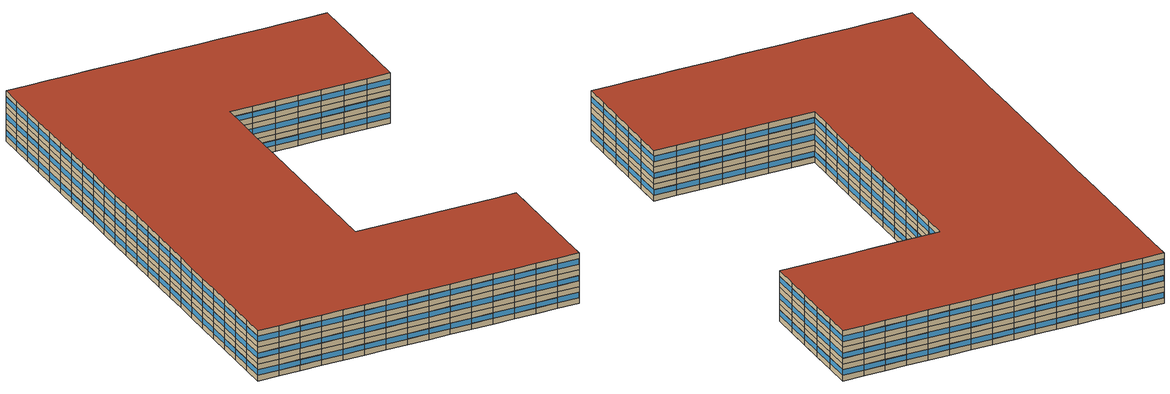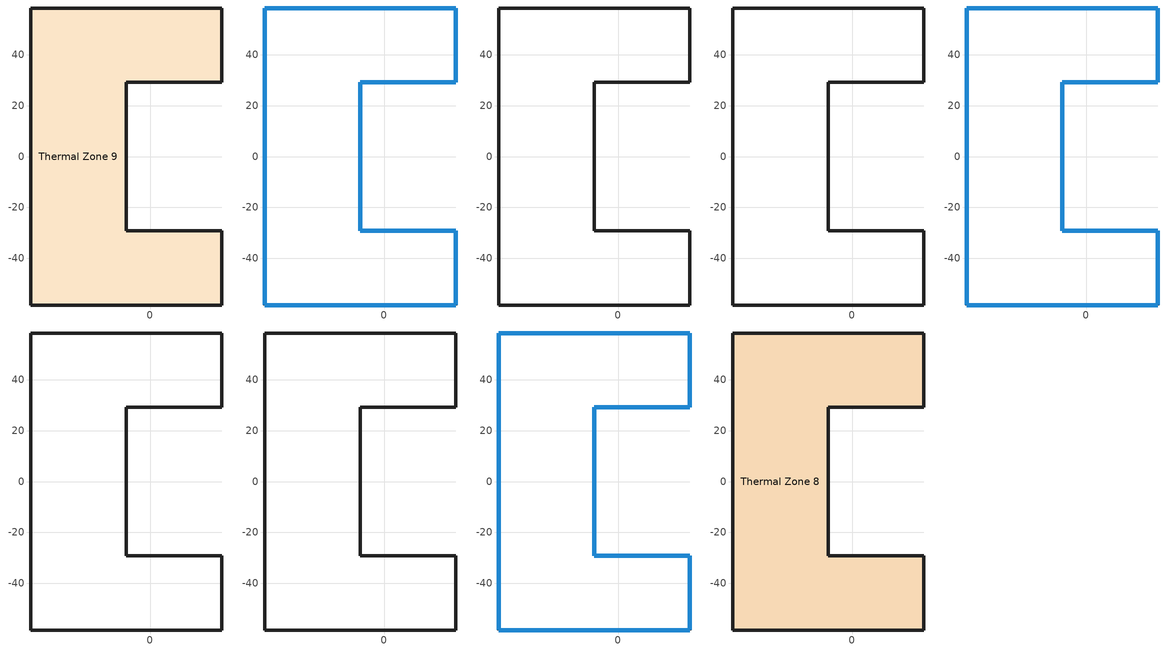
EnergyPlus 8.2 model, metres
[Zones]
Thermal Zone 9
 floor ground (ASHRAE 90.1-2004 ExtWall Mass ClimateZone 6): 28.23,58.52 28.23,52.67 28.23,46.82 28.23,40.96 28.23,35.11 28.23,29.26 22.85,29.26 17.48,29.26 12.1,29.26 6.72,29.26 1.34,29.26 -4.03,29.26 -9.41,29.26 -9.41,23.94 -9.41,18.62 -9.41,13.3 -9.41,7.98 -9.41,2.66 -9.41,-2.66 -9.41,-7.98 -9.41,-13.3 -9.41,-18.62 -9.41,-23.94 -9.41,-29.26 -4.03,-29.26 1.34,-29.26 6.72,-29.26 12.1,-29.26 17.48,-29.26 22.85,-29.26 28.23,-29.26 28.23,-35.11 28.23,-40.96 28.23,-46.82 28.23,-52.67 28.23,-58.52 23.21,-58.52 18.19,-58.52 13.17,-58.52 8.16,-58.52 3.14,-58.52 -1.88,-58.52 -6.9,-58.52 -11.92,-58.52 -16.94,-58.52 -21.96,-58.52 -26.98,-58.52 -31.99,-58.52 -37.01,-58.52 -42.03,-58.52 -47.05,-58.52 -47.05,-53.43 -47.05,-48.34 -47.05,-43.25 -47.05,-38.17 -47.05,-33.08 -47.05,-27.99 -47.05,-22.9 -47.05,-17.81 -47.05,-12.72 -47.05,-7.63 -47.05,-2.54 -47.05,2.54 -47.05,7.63 -47.05,12.72 -47.05,17.81 -47.05,22.9 -47.05,27.99 -47.05,33.08 -47.05,38.17 -47.05,43.25 -47.05,48.34 -47.05,53.43 -47.05,58.52 -42.03,58.52 -37.01,58.52 -31.99,58.52 -26.98,58.52 -21.96,58.52 -16.94,58.52 -11.92,58.52 -6.9,58.52 -1.88,58.52 3.14,58.52 8.16,58.52 13.17,58.52 18.19,58.52 23.21,58.52 z0
 wall outside (ASHRAE 90.1-2004 ExtWall Mass ClimateZone 6): 6.72,29.26 12.1,29.26 17.48,29.26 22.85,29.26 28.23,29.26 28.23,35.11 28.23,40.96 28.23,46.82 28.23,52.67 28.23,58.52 23.21,58.52 18.19,58.52 13.17,58.52 8.16,58.52 3.14,58.52 -1.88,58.52 -6.9,58.52 -11.92,58.52 -16.94,58.52 -21.96,58.52 -26.98,58.52 -31.99,58.52 -37.01,58.52 -42.03,58.52 -47.05,58.52 -47.05,53.43 -47.05,48.34 -47.05,43.25 -47.05,38.17 -47.05,33.08 -47.05,27.99 -47.05,22.9 -47.05,17.81 -47.05,12.72 -47.05,7.63 -47.05,2.54 -47.05,-2.54 -47.05,-7.63 -47.05,-12.72 -47.05,-17.81 -47.05,-22.9 -47.05,-27.99 -47.05,-33.08 -47.05,-38.17 -47.05,-43.25 -47.05,-48.34 -47.05,-53.43 -47.05,-58.52 -42.03,-58.52 -37.01,-58.52 -31.99,-58.52 -26.98,-58.52 -21.96,-58.52 -16.94,-58.52 -11.92,-58.52 -6.9,-58.52 -1.88,-58.52 3.14,-58.52 8.16,-58.52 13.17,-58.52 18.19,-58.52 23.21,-58.52 28.23,-58.52 28.23,-52.67 28.23,-46.82 28.23,-40.96 28.23,-35.11 28.23,-29.26 22.85,-29.26 17.48,-29.26 12.1,-29.26 6.72,-29.26 1.34,-29.26 -4.03,-29.26 -9.41,-29.26 -9.41,-23.94 -9.41,-18.62 -9.41,-13.3 -9.41,-7.98 -9.41,-2.66 -9.41,2.66 -9.41,7.98 -9.41,13.3 -9.41,18.62 -9.41,23.94 -9.41,29.26 -4.03,29.26 1.34,29.26 6.72,29.26 z0:1.34
Thermal Zone 2
 wall outside (ASHRAE 90.1-2004 ExtWall Mass ClimateZone 6): 6.72,29.26 12.1,29.26 17.48,29.26 22.85,29.26 28.23,29.26 28.23,35.11 28.23,40.96 28.23,46.82 28.23,52.67 28.23,58.52 23.21,58.52 18.19,58.52 13.17,58.52 8.16,58.52 3.14,58.52 -1.88,58.52 -6.9,58.52 -11.92,58.52 -16.94,58.52 -21.96,58.52 -26.98,58.52 -31.99,58.52 -37.01,58.52 -42.03,58.52 -47.05,58.52 -47.05,53.43 -47.05,48.34 -47.05,43.25 -47.05,38.17 -47.05,33.08 -47.05,27.99 -47.05,22.9 -47.05,17.81 -47.05,12.72 -47.05,7.63 -47.05,2.54 -47.05,-2.54 -47.05,-7.63 -47.05,-12.72 -47.05,-17.81 -47.05,-22.9 -47.05,-27.99 -47.05,-33.08 -47.05,-38.17 -47.05,-43.25 -47.05,-48.34 -47.05,-53.43 -47.05,-58.52 -42.03,-58.52 -37.01,-58.52 -31.99,-58.52 -26.98,-58.52 -21.96,-58.52 -16.94,-58.52 -11.92,-58.52 -6.9,-58.52 -1.88,-58.52 3.14,-58.52 8.16,-58.52 13.17,-58.52 18.19,-58.52 23.21,-58.52 28.23,-58.52 28.23,-52.67 28.23,-46.82 28.23,-40.96 28.23,-35.11 28.23,-29.26 22.85,-29.26 17.48,-29.26 12.1,-29.26 6.72,-29.26 1.34,-29.26 -4.03,-29.26 -9.41,-29.26 -9.41,-23.94 -9.41,-18.62 -9.41,-13.3 -9.41,-7.98 -9.41,-2.66 -9.41,2.66 -9.41,7.98 -9.41,13.3 -9.41,18.62 -9.41,23.94 -9.41,29.26 -4.03,29.26 1.34,29.26 6.72,29.26 z1.34:2.66
 window (ASHRAE 90.1-2004 ExtWindow ClimateZone 4-6): 6.75,29.26 12.07,29.26 / 1.37,29.26 6.7,29.26 / -4.01,29.26 1.32,29.26 / -9.38,29.26 -4.06,29.26 / -9.41,23.97 -9.41,29.23 / -9.41,18.65 -9.41,23.91 / -9.41,13.33 -9.41,18.59 / -9.41,8.01 -9.41,13.27 / -9.41,2.69 -9.41,7.95 / -9.41,-2.63 -9.41,2.63 / -9.41,-7.95 -9.41,-2.69 / -9.41,-13.27 -9.41,-8.01 / -9.41,-18.59 -9.41,-13.33 / -9.41,-23.91 -9.41,-18.65 / -9.41,-29.23 -9.41,-23.97 / -4.06,-29.26 -9.38,-29.26 / 1.32,-29.26 -4.01,-29.26 / 6.7,-29.26 1.37,-29.26 / 12.07,-29.26 6.75,-29.26 / 17.45,-29.26 12.12,-29.26 / 22.83,-29.26 17.5,-29.26 / 28.2,-29.26 22.88,-29.26 / 28.23,-35.09 28.23,-29.29 / 28.23,-40.94 28.23,-35.14 / 28.23,-46.79 28.23,-40.99 / 28.23,-52.64 28.23,-46.84 / 28.23,-58.49 28.23,-52.69 / 23.24,-58.52 28.2,-58.52 / 18.22,-58.52 23.19,-58.52 / 13.2,-58.52 18.17,-58.52 / 8.18,-58.52 13.15,-58.52 / 3.16,-58.52 8.13,-58.52 / -1.86,-58.52 3.11,-58.52 / -6.88,-58.52 -1.91,-58.52 / -11.89,-58.52 -6.93,-58.52 / -16.91,-58.52 -11.94,-58.52 / -21.93,-58.52 -16.96,-58.52 / -26.95,-58.52 -21.98,-58.52 / -31.97,-58.52 -27,-58.52 / -36.99,-58.52 -32.02,-58.52 / -42.01,-58.52 -37.04,-58.52 / -47.02,-58.52 -42.06,-58.52 / -47.05,-53.46 -47.05,-58.49 / -47.05,-48.37 -47.05,-53.41 / -47.05,-43.28 -47.05,-48.32 / -47.05,-38.19 -47.05,-43.23 / -47.05,-33.1 -47.05,-38.14 / -47.05,-28.01 -47.05,-33.05 / -47.05,-22.92 -47.05,-27.96 / -47.05,-17.84 -47.05,-22.87 / -47.05,-12.75 -47.05,-17.79 / -47.05,-7.66 -47.05,-12.7 / -47.05,-2.57 -47.05,-7.61 / -47.05,2.52 -47.05,-2.52 / -47.05,7.61 -47.05,2.57 / -47.05,12.7 -47.05,7.66 / -47.05,17.79 -47.05,12.75 / -47.05,22.87 -47.05,17.84 / -47.05,27.96 -47.05,22.92 / -47.05,33.05 -47.05,28.01 / -47.05,38.14 -47.05,33.1 / -47.05,43.23 -47.05,38.19 / -47.05,48.32 -47.05,43.28 / -47.05,53.41 -47.05,48.37 / -47.05,58.49 -47.05,53.46 / -42.06,58.52 -47.02,58.52 / -37.04,58.52 -42.01,58.52 / -32.02,58.52 -36.99,58.52 / -27,58.52 -31.97,58.52 / -21.98,58.52 -26.95,58.52 / -16.96,58.52 -21.93,58.52 / -11.94,58.52 -16.91,58.52 / -6.93,58.52 -11.89,58.52 / -1.91,58.52 -6.88,58.52 / 3.11,58.52 -1.86,58.52 / 8.13,58.52 3.16,58.52 / 13.15,58.52 8.18,58.52 / 18.17,58.52 13.2,58.52 / 23.19,58.52 18.22,58.52 / 28.2,58.52 23.24,58.52 / 28.23,52.69 28.23,58.49 / 28.23,46.84 28.23,52.64 / 28.23,40.99 28.23,46.79 / 28.23,35.14 28.23,40.94 / 28.23,29.29 28.23,35.09 / 22.88,29.26 28.2,29.26 / 17.5,29.26 22.83,29.26 / 12.12,29.26 17.45,29.26 z1.37:2.62
Thermal Zone 4
 wall outside (ASHRAE 90.1-2004 ExtWall Mass ClimateZone 6): 28.23,52.67 28.23,58.52 23.21,58.52 18.19,58.52 13.17,58.52 8.16,58.52 3.14,58.52 -1.88,58.52 -6.9,58.52 -11.92,58.52 -16.94,58.52 -21.96,58.52 -26.98,58.52 -31.99,58.52 -37.01,58.52 -42.03,58.52 -47.05,58.52 -47.05,53.43 -47.05,48.34 -47.05,43.25 -47.05,38.17 -47.05,33.08 -47.05,27.99 -47.05,22.9 -47.05,17.81 -47.05,12.72 -47.05,7.63 -47.05,2.54 -47.05,-2.54 -47.05,-7.63 -47.05,-12.72 -47.05,-17.81 -47.05,-22.9 -47.05,-27.99 -47.05,-33.08 -47.05,-38.17 -47.05,-43.25 -47.05,-48.34 -47.05,-53.43 -47.05,-58.52 -42.03,-58.52 -37.01,-58.52 -31.99,-58.52 -26.98,-58.52 -21.96,-58.52 -16.94,-58.52 -11.92,-58.52 -6.9,-58.52 -1.88,-58.52 3.14,-58.52 8.16,-58.52 13.17,-58.52 18.19,-58.52 23.21,-58.52 28.23,-58.52 28.23,-52.67 28.23,-46.82 28.23,-40.96 28.23,-35.11 28.23,-29.26 22.85,-29.26 17.48,-29.26 12.1,-29.26 6.72,-29.26 1.34,-29.26 -4.03,-29.26 -9.41,-29.26 -9.41,-23.94 -9.41,-18.62 -9.41,-13.3 -9.41,-7.98 -9.41,-2.66 -9.41,2.66 -9.41,7.98 -9.41,13.3 -9.41,18.62 -9.41,23.94 -9.41,29.26 -4.03,29.26 1.34,29.26 6.72,29.26 12.1,29.26 17.48,29.26 22.85,29.26 28.23,29.26 28.23,35.11 28.23,40.96 28.23,46.82 28.23,52.67 z2.66:4
Thermal Zone 6
 wall outside (ASHRAE 90.1-2004 ExtWall Mass ClimateZone 6): 28.23,52.67 28.23,58.52 23.21,58.52 18.19,58.52 13.17,58.52 8.16,58.52 3.14,58.52 -1.88,58.52 -6.9,58.52 -11.92,58.52 -16.94,58.52 -21.96,58.52 -26.98,58.52 -31.99,58.52 -37.01,58.52 -42.03,58.52 -47.05,58.52 -47.05,53.43 -47.05,48.34 -47.05,43.25 -47.05,38.17 -47.05,33.08 -47.05,27.99 -47.05,22.9 -47.05,17.81 -47.05,12.72 -47.05,7.63 -47.05,2.54 -47.05,-2.54 -47.05,-7.63 -47.05,-12.72 -47.05,-17.81 -47.05,-22.9 -47.05,-27.99 -47.05,-33.08 -47.05,-38.17 -47.05,-43.25 -47.05,-48.34 -47.05,-53.43 -47.05,-58.52 -42.03,-58.52 -37.01,-58.52 -31.99,-58.52 -26.98,-58.52 -21.96,-58.52 -16.94,-58.52 -11.92,-58.52 -6.9,-58.52 -1.88,-58.52 3.14,-58.52 8.16,-58.52 13.17,-58.52 18.19,-58.52 23.21,-58.52 28.23,-58.52 28.23,-52.67 28.23,-46.82 28.23,-40.96 28.23,-35.11 28.23,-29.26 22.85,-29.26 17.48,-29.26 12.1,-29.26 6.72,-29.26 1.34,-29.26 -4.03,-29.26 -9.41,-29.26 -9.41,-23.94 -9.41,-18.62 -9.41,-13.3 -9.41,-7.98 -9.41,-2.66 -9.41,2.66 -9.41,7.98 -9.41,13.3 -9.41,18.62 -9.41,23.94 -9.41,29.26 -4.03,29.26 1.34,29.26 6.72,29.26 12.1,29.26 17.48,29.26 22.85,29.26 28.23,29.26 28.23,35.11 28.23,40.96 28.23,46.82 28.23,52.67 z4:5.34
Thermal Zone 7
 wall outside (ASHRAE 90.1-2004 ExtWall Mass ClimateZone 6): 28.23,52.67 28.23,58.52 23.21,58.52 18.19,58.52 13.17,58.52 8.16,58.52 3.14,58.52 -1.88,58.52 -6.9,58.52 -11.92,58.52 -16.94,58.52 -21.96,58.52 -26.98,58.52 -31.99,58.52 -37.01,58.52 -42.03,58.52 -47.05,58.52 -47.05,53.43 -47.05,48.34 -47.05,43.25 -47.05,38.17 -47.05,33.08 -47.05,27.99 -47.05,22.9 -47.05,17.81 -47.05,12.72 -47.05,7.63 -47.05,2.54 -47.05,-2.54 -47.05,-7.63 -47.05,-12.72 -47.05,-17.81 -47.05,-22.9 -47.05,-27.99 -47.05,-33.08 -47.05,-38.17 -47.05,-43.25 -47.05,-48.34 -47.05,-53.43 -47.05,-58.52 -42.03,-58.52 -37.01,-58.52 -31.99,-58.52 -26.98,-58.52 -21.96,-58.52 -16.94,-58.52 -11.92,-58.52 -6.9,-58.52 -1.88,-58.52 3.14,-58.52 8.16,-58.52 13.17,-58.52 18.19,-58.52 23.21,-58.52 28.23,-58.52 28.23,-52.67 28.23,-46.82 28.23,-40.96 28.23,-35.11 28.23,-29.26 22.85,-29.26 17.48,-29.26 12.1,-29.26 6.72,-29.26 1.34,-29.26 -4.03,-29.26 -9.41,-29.26 -9.41,-23.94 -9.41,-18.62 -9.41,-13.3 -9.41,-7.98 -9.41,-2.66 -9.41,2.66 -9.41,7.98 -9.41,13.3 -9.41,18.62 -9.41,23.94 -9.41,29.26 -4.03,29.26 1.34,29.26 6.72,29.26 12.1,29.26 17.48,29.26 22.85,29.26 28.23,29.26 28.23,35.11 28.23,40.96 28.23,46.82 28.23,52.67 z5.34:6.66
 window (ASHRAE 90.1-2004 ExtWindow ClimateZone 4-6): 28.23,52.69 28.23,58.49 / 28.23,46.84 28.23,52.64 / 28.23,40.99 28.23,46.79 / 28.23,35.14 28.23,40.94 / 28.23,29.29 28.23,35.09 / 22.88,29.26 28.2,29.26 / 17.5,29.26 22.83,29.26 / 12.12,29.26 17.45,29.26 / 6.75,29.26 12.07,29.26 / 1.37,29.26 6.7,29.26 / -4.01,29.26 1.32,29.26 / -9.38,29.26 -4.06,29.26 / -9.41,23.97 -9.41,29.23 / -9.41,18.65 -9.41,23.91 / -9.41,13.33 -9.41,18.59 / -9.41,8.01 -9.41,13.27 / -9.41,2.69 -9.41,7.95 / -9.41,-2.63 -9.41,2.63 / -9.41,-7.95 -9.41,-2.69 / -9.41,-13.27 -9.41,-8.01 / -9.41,-18.59 -9.41,-13.33 / -9.41,-23.91 -9.41,-18.65 / -9.41,-29.23 -9.41,-23.97 / -4.06,-29.26 -9.38,-29.26 / 1.32,-29.26 -4.01,-29.26 / 6.7,-29.26 1.37,-29.26 / 12.07,-29.26 6.75,-29.26 / 17.45,-29.26 12.12,-29.26 / 22.83,-29.26 17.5,-29.26 / 28.2,-29.26 22.88,-29.26 / 28.23,-35.09 28.23,-29.29 / 28.23,-40.94 28.23,-35.14 / 28.23,-46.79 28.23,-40.99 / 28.23,-52.64 28.23,-46.84 / 28.23,-58.49 28.23,-52.69 / 23.24,-58.52 28.2,-58.52 / 18.22,-58.52 23.19,-58.52 / 13.2,-58.52 18.17,-58.52 / 8.18,-58.52 13.15,-58.52 / 3.16,-58.52 8.13,-58.52 / -1.86,-58.52 3.11,-58.52 / -6.88,-58.52 -1.91,-58.52 / -11.89,-58.52 -6.93,-58.52 / -16.91,-58.52 -11.94,-58.52 / -21.93,-58.52 -16.96,-58.52 / -26.95,-58.52 -21.98,-58.52 / -31.97,-58.52 -27,-58.52 / -36.99,-58.52 -32.02,-58.52 / -42.01,-58.52 -37.04,-58.52 / -47.02,-58.52 -42.06,-58.52 / -47.05,-53.46 -47.05,-58.49 / -47.05,-48.37 -47.05,-53.41 / -47.05,-43.28 -47.05,-48.32 / -47.05,-38.19 -47.05,-43.23 / -47.05,-33.1 -47.05,-38.14 / -47.05,-28.01 -47.05,-33.05 / -47.05,-22.92 -47.05,-27.96 / -47.05,-17.84 -47.05,-22.87 / -47.05,-12.75 -47.05,-17.79 / -47.05,-7.66 -47.05,-12.7 / -47.05,-2.57 -47.05,-7.61 / -47.05,2.52 -47.05,-2.52 / -47.05,7.61 -47.05,2.57 / -47.05,12.7 -47.05,7.66 / -47.05,17.79 -47.05,12.75 / -47.05,22.87 -47.05,17.84 / -47.05,27.96 -47.05,22.92 / -47.05,33.05 -47.05,28.01 / -47.05,38.14 -47.05,33.1 / -47.05,43.23 -47.05,38.19 / -47.05,48.32 -47.05,43.28 / -47.05,53.41 -47.05,48.37 / -47.05,58.49 -47.05,53.46 / -42.06,58.52 -47.02,58.52 / -37.04,58.52 -42.01,58.52 / -32.02,58.52 -36.99,58.52 / -27,58.52 -31.97,58.52 / -21.98,58.52 -26.95,58.52 / -16.96,58.52 -21.93,58.52 / -11.94,58.52 -16.91,58.52 / -6.93,58.52 -11.89,58.52 / -1.91,58.52 -6.88,58.52 / 3.11,58.52 -1.86,58.52 / 8.13,58.52 3.16,58.52 / 13.15,58.52 8.18,58.52 / 18.17,58.52 13.2,58.52 / 23.19,58.52 18.22,58.52 / 28.2,58.52 23.24,58.52 z5.37:6.62
Thermal Zone 3
 wall outside (ASHRAE 90.1-2004 ExtWall Mass ClimateZone 6): 28.23,52.67 28.23,58.52 23.21,58.52 18.19,58.52 13.17,58.52 8.16,58.52 3.14,58.52 -1.88,58.52 -6.9,58.52 -11.92,58.52 -16.94,58.52 -21.96,58.52 -26.98,58.52 -31.99,58.52 -37.01,58.52 -42.03,58.52 -47.05,58.52 -47.05,53.43 -47.05,48.34 -47.05,43.25 -47.05,38.17 -47.05,33.08 -47.05,27.99 -47.05,22.9 -47.05,17.81 -47.05,12.72 -47.05,7.63 -47.05,2.54 -47.05,-2.54 -47.05,-7.63 -47.05,-12.72 -47.05,-17.81 -47.05,-22.9 -47.05,-27.99 -47.05,-33.08 -47.05,-38.17 -47.05,-43.25 -47.05,-48.34 -47.05,-53.43 -47.05,-58.52 -42.03,-58.52 -37.01,-58.52 -31.99,-58.52 -26.98,-58.52 -21.96,-58.52 -16.94,-58.52 -11.92,-58.52 -6.9,-58.52 -1.88,-58.52 3.14,-58.52 8.16,-58.52 13.17,-58.52 18.19,-58.52 23.21,-58.52 28.23,-58.52 28.23,-52.67 28.23,-46.82 28.23,-40.96 28.23,-35.11 28.23,-29.26 22.85,-29.26 17.48,-29.26 12.1,-29.26 6.72,-29.26 1.34,-29.26 -4.03,-29.26 -9.41,-29.26 -9.41,-23.94 -9.41,-18.62 -9.41,-13.3 -9.41,-7.98 -9.41,-2.66 -9.41,2.66 -9.41,7.98 -9.41,13.3 -9.41,18.62 -9.41,23.94 -9.41,29.26 -4.03,29.26 1.34,29.26 6.72,29.26 12.1,29.26 17.48,29.26 22.85,29.26 28.23,29.26 28.23,35.11 28.23,40.96 28.23,46.82 28.23,52.67 z6.66:8
Thermal Zone 5
 wall outside (ASHRAE 90.1-2004 ExtWall Mass ClimateZone 6): 28.23,52.67 28.23,58.52 23.21,58.52 18.19,58.52 13.17,58.52 8.16,58.52 3.14,58.52 -1.88,58.52 -6.9,58.52 -11.92,58.52 -16.94,58.52 -21.96,58.52 -26.98,58.52 -31.99,58.52 -37.01,58.52 -42.03,58.52 -47.05,58.52 -47.05,53.43 -47.05,48.34 -47.05,43.25 -47.05,38.17 -47.05,33.08 -47.05,27.99 -47.05,22.9 -47.05,17.81 -47.05,12.72 -47.05,7.63 -47.05,2.54 -47.05,-2.54 -47.05,-7.63 -47.05,-12.72 -47.05,-17.81 -47.05,-22.9 -47.05,-27.99 -47.05,-33.08 -47.05,-38.17 -47.05,-43.25 -47.05,-48.34 -47.05,-53.43 -47.05,-58.52 -42.03,-58.52 -37.01,-58.52 -31.99,-58.52 -26.98,-58.52 -21.96,-58.52 -16.94,-58.52 -11.92,-58.52 -6.9,-58.52 -1.88,-58.52 3.14,-58.52 8.16,-58.52 13.17,-58.52 18.19,-58.52 23.21,-58.52 28.23,-58.52 28.23,-52.67 28.23,-46.82 28.23,-40.96 28.23,-35.11 28.23,-29.26 22.85,-29.26 17.48,-29.26 12.1,-29.26 6.72,-29.26 1.34,-29.26 -4.03,-29.26 -9.41,-29.26 -9.41,-23.94 -9.41,-18.62 -9.41,-13.3 -9.41,-7.98 -9.41,-2.66 -9.41,2.66 -9.41,7.98 -9.41,13.3 -9.41,18.62 -9.41,23.94 -9.41,29.26 -4.03,29.26 1.34,29.26 6.72,29.26 12.1,29.26 17.48,29.26 22.85,29.26 28.23,29.26 28.23,35.11 28.23,40.96 28.23,46.82 28.23,52.67 z8:9.34
Thermal Zone 1
 wall outside (ASHRAE 90.1-2004 ExtWall Mass ClimateZone 6): 28.23,52.67 28.23,58.52 23.21,58.52 18.19,58.52 13.17,58.52 8.16,58.52 3.14,58.52 -1.88,58.52 -6.9,58.52 -11.92,58.52 -16.94,58.52 -21.96,58.52 -26.98,58.52 -31.99,58.52 -37.01,58.52 -42.03,58.52 -47.05,58.52 -47.05,53.43 -47.05,48.34 -47.05,43.25 -47.05,38.17 -47.05,33.08 -47.05,27.99 -47.05,22.9 -47.05,17.81 -47.05,12.72 -47.05,7.63 -47.05,2.54 -47.05,-2.54 -47.05,-7.63 -47.05,-12.72 -47.05,-17.81 -47.05,-22.9 -47.05,-27.99 -47.05,-33.08 -47.05,-38.17 -47.05,-43.25 -47.05,-48.34 -47.05,-53.43 -47.05,-58.52 -42.03,-58.52 -37.01,-58.52 -31.99,-58.52 -26.98,-58.52 -21.96,-58.52 -16.94,-58.52 -11.92,-58.52 -6.9,-58.52 -1.88,-58.52 3.14,-58.52 8.16,-58.52 13.17,-58.52 18.19,-58.52 23.21,-58.52 28.23,-58.52 28.23,-52.67 28.23,-46.82 28.23,-40.96 28.23,-35.11 28.23,-29.26 22.85,-29.26 17.48,-29.26 12.1,-29.26 6.72,-29.26 1.34,-29.26 -4.03,-29.26 -9.41,-29.26 -9.41,-23.94 -9.41,-18.62 -9.41,-13.3 -9.41,-7.98 -9.41,-2.66 -9.41,2.66 -9.41,7.98 -9.41,13.3 -9.41,18.62 -9.41,23.94 -9.41,29.26 -4.03,29.26 1.34,29.26 6.72,29.26 12.1,29.26 17.48,29.26 22.85,29.26 28.23,29.26 28.23,35.11 28.23,40.96 28.23,46.82 28.23,52.67 z9.34:10.66
 window (ASHRAE 90.1-2004 ExtWindow ClimateZone 4-6): 28.23,52.69 28.23,58.49 / 28.23,46.84 28.23,52.64 / 28.23,40.99 28.23,46.79 / 28.23,35.14 28.23,40.94 / 28.23,29.29 28.23,35.09 / 22.88,29.26 28.2,29.26 / 17.5,29.26 22.83,29.26 / 12.12,29.26 17.45,29.26 / 6.75,29.26 12.07,29.26 / 1.37,29.26 6.7,29.26 / -4.01,29.26 1.32,29.26 / -9.38,29.26 -4.06,29.26 / -9.41,23.97 -9.41,29.23 / -9.41,18.65 -9.41,23.91 / -9.41,13.33 -9.41,18.59 / -9.41,8.01 -9.41,13.27 / -9.41,2.69 -9.41,7.95 / -9.41,-2.63 -9.41,2.63 / -9.41,-7.95 -9.41,-2.69 / -9.41,-13.27 -9.41,-8.01 / -9.41,-18.59 -9.41,-13.33 / -9.41,-23.91 -9.41,-18.65 / -9.41,-29.23 -9.41,-23.97 / -4.06,-29.26 -9.38,-29.26 / 1.32,-29.26 -4.01,-29.26 / 6.7,-29.26 1.37,-29.26 / 12.07,-29.26 6.75,-29.26 / 17.45,-29.26 12.12,-29.26 / 22.83,-29.26 17.5,-29.26 / 28.2,-29.26 22.88,-29.26 / 28.23,-35.09 28.23,-29.29 / 28.23,-40.94 28.23,-35.14 / 28.23,-46.79 28.23,-40.99 / 28.23,-52.64 28.23,-46.84 / 28.23,-58.49 28.23,-52.69 / 23.24,-58.52 28.2,-58.52 / 18.22,-58.52 23.19,-58.52 / 13.2,-58.52 18.17,-58.52 / 8.18,-58.52 13.15,-58.52 / 3.16,-58.52 8.13,-58.52 / -1.86,-58.52 3.11,-58.52 / -6.88,-58.52 -1.91,-58.52 / -11.89,-58.52 -6.93,-58.52 / -16.91,-58.52 -11.94,-58.52 / -21.93,-58.52 -16.96,-58.52 / -26.95,-58.52 -21.98,-58.52 / -31.97,-58.52 -27,-58.52 / -36.99,-58.52 -32.02,-58.52 / -42.01,-58.52 -37.04,-58.52 / -47.02,-58.52 -42.06,-58.52 / -47.05,-53.46 -47.05,-58.49 / -47.05,-48.37 -47.05,-53.41 / -47.05,-43.28 -47.05,-48.32 / -47.05,-38.19 -47.05,-43.23 / -47.05,-33.1 -47.05,-38.14 / -47.05,-28.01 -47.05,-33.05 / -47.05,-22.92 -47.05,-27.96 / -47.05,-17.84 -47.05,-22.87 / -47.05,-12.75 -47.05,-17.79 / -47.05,-7.66 -47.05,-12.7 / -47.05,-2.57 -47.05,-7.61 / -47.05,2.52 -47.05,-2.52 / -47.05,7.61 -47.05,2.57 / -47.05,12.7 -47.05,7.66 / -47.05,17.79 -47.05,12.75 / -47.05,22.87 -47.05,17.84 / -47.05,27.96 -47.05,22.92 / -47.05,33.05 -47.05,28.01 / -47.05,38.14 -47.05,33.1 / -47.05,43.23 -47.05,38.19 / -47.05,48.32 -47.05,43.28 / -47.05,53.41 -47.05,48.37 / -47.05,58.49 -47.05,53.46 / -42.06,58.52 -47.02,58.52 / -37.04,58.52 -42.01,58.52 / -32.02,58.52 -36.99,58.52 / -27,58.52 -31.97,58.52 / -21.98,58.52 -26.95,58.52 / -16.96,58.52 -21.93,58.52 / -11.94,58.52 -16.91,58.52 / -6.93,58.52 -11.89,58.52 / -1.91,58.52 -6.88,58.52 / 3.11,58.52 -1.86,58.52 / 8.13,58.52 3.16,58.52 / 13.15,58.52 8.18,58.52 / 18.17,58.52 13.2,58.52 / 23.19,58.52 18.22,58.52 / 28.2,58.52 23.24,58.52 z9.37:10.62
Thermal Zone 8
 wall outside (ASHRAE 90.1-2004 ExtWall Mass ClimateZone 6): 28.23,52.67 28.23,58.52 23.21,58.52 18.19,58.52 13.17,58.52 8.16,58.52 3.14,58.52 -1.88,58.52 -6.9,58.52 -11.92,58.52 -16.94,58.52 -21.96,58.52 -26.98,58.52 -31.99,58.52 -37.01,58.52 -42.03,58.52 -47.05,58.52 -47.05,53.43 -47.05,48.34 -47.05,43.25 -47.05,38.17 -47.05,33.08 -47.05,27.99 -47.05,22.9 -47.05,17.81 -47.05,12.72 -47.05,7.63 -47.05,2.54 -47.05,-2.54 -47.05,-7.63 -47.05,-12.72 -47.05,-17.81 -47.05,-22.9 -47.05,-27.99 -47.05,-33.08 -47.05,-38.17 -47.05,-43.25 -47.05,-48.34 -47.05,-53.43 -47.05,-58.52 -42.03,-58.52 -37.01,-58.52 -31.99,-58.52 -26.98,-58.52 -21.96,-58.52 -16.94,-58.52 -11.92,-58.52 -6.9,-58.52 -1.88,-58.52 3.14,-58.52 8.16,-58.52 13.17,-58.52 18.19,-58.52 23.21,-58.52 28.23,-58.52 28.23,-52.67 28.23,-46.82 28.23,-40.96 28.23,-35.11 28.23,-29.26 22.85,-29.26 17.48,-29.26 12.1,-29.26 6.72,-29.26 1.34,-29.26 -4.03,-29.26 -9.41,-29.26 -9.41,-23.94 -9.41,-18.62 -9.41,-13.3 -9.41,-7.98 -9.41,-2.66 -9.41,2.66 -9.41,7.98 -9.41,13.3 -9.41,18.62 -9.41,23.94 -9.41,29.26 -4.03,29.26 1.34,29.26 6.72,29.26 12.1,29.26 17.48,29.26 22.85,29.26 28.23,29.26 28.23,35.11 28.23,40.96 28.23,46.82 28.23,52.67 z10.66:12
 roof outside (ASHRAE 90.1-2004 ExtWall Mass ClimateZone 6): 23.21,58.52 18.19,58.52 13.17,58.52 8.16,58.52 3.14,58.52 -1.88,58.52 -6.9,58.52 -11.92,58.52 -16.94,58.52 -21.96,58.52 -26.98,58.52 -31.99,58.52 -37.01,58.52 -42.03,58.52 -47.05,58.52 -47.05,53.43 -47.05,48.34 -47.05,43.25 -47.05,38.17 -47.05,33.08 -47.05,27.99 -47.05,22.9 -47.05,17.81 -47.05,12.72 -47.05,7.63 -47.05,2.54 -47.05,-2.54 -47.05,-7.63 -47.05,-12.72 -47.05,-17.81 -47.05,-22.9 -47.05,-27.99 -47.05,-33.08 -47.05,-38.17 -47.05,-43.25 -47.05,-48.34 -47.05,-53.43 -47.05,-58.52 -42.03,-58.52 -37.01,-58.52 -31.99,-58.52 -26.98,-58.52 -21.96,-58.52 -16.94,-58.52 -11.92,-58.52 -6.9,-58.52 -1.88,-58.52 3.14,-58.52 8.16,-58.52 13.17,-58.52 18.19,-58.52 23.21,-58.52 28.23,-58.52 28.23,-52.67 28.23,-46.82 28.23,-40.96 28.23,-35.11 28.23,-29.26 22.85,-29.26 17.48,-29.26 12.1,-29.26 6.72,-29.26 1.34,-29.26 -4.03,-29.26 -9.41,-29.26 -9.41,-23.94 -9.41,-18.62 -9.41,-13.3 -9.41,-7.98 -9.41,-2.66 -9.41,2.66 -9.41,7.98 -9.41,13.3 -9.41,18.62 -9.41,23.94 -9.41,29.26 -4.03,29.26 1.34,29.26 6.72,29.26 12.1,29.26 17.48,29.26 22.85,29.26 28.23,29.26 28.23,35.11 28.23,40.96 28.23,46.82 28.23,52.67 28.23,58.52 z12
[Building]
Building 1: North Axis {deg}=0
[Material] Thermal Absorptance=0.9
Name | Roughness | Thickness {m} | Conductivity {W/m-K} | Density {kg/m3} | Specific Heat {J/kg-K} | Solar Absorptance | Visible Absorptance
1/2IN Gypsum | Smooth | 0.0127 | 0.16 | 784.9 | 830 | 0.4 | 0.4
1IN Stucco | Smooth | 0.0253 | 0.6918 | 1858 | 837 | 0.92 | 0.92
8IN CONCRETE HW RefBldg | Rough | 0.2032 | 1.311 | 2240 | 836.8 | 0.7 | 0.7
Mass NonRes Wall Insulation-1.69 | MediumRough | 0.0623673 | 0.049 | 265 | 836.8 | 0.7 | 0.7
[WindowMaterial:SimpleGlazingSystem]
Fixed Window 3.24/0.39/0.31: U-Factor {W/m2-K}=3.23646; Solar Heat Gain Coefficient=0.39; Visible Transmittance=0.31
[Construction]
ASHRAE 90.1-2004 ExtWall Mass ClimateZone 6: 1IN Stucco, 8IN CONCRETE HW RefBldg, Mass NonRes Wall Insulation-1.69, 1/2IN Gypsum
ASHRAE 90.1-2004 ExtWindow ClimateZone 4-6: Fixed Window 3.24/0.39/0.31
[Zone]
Thermal Zone 1; Thermal Zone 2; Thermal Zone 3; Thermal Zone 4; Thermal Zone 5; Thermal Zone 6; Thermal Zone 7; Thermal Zone 8; Thermal Zone 9
